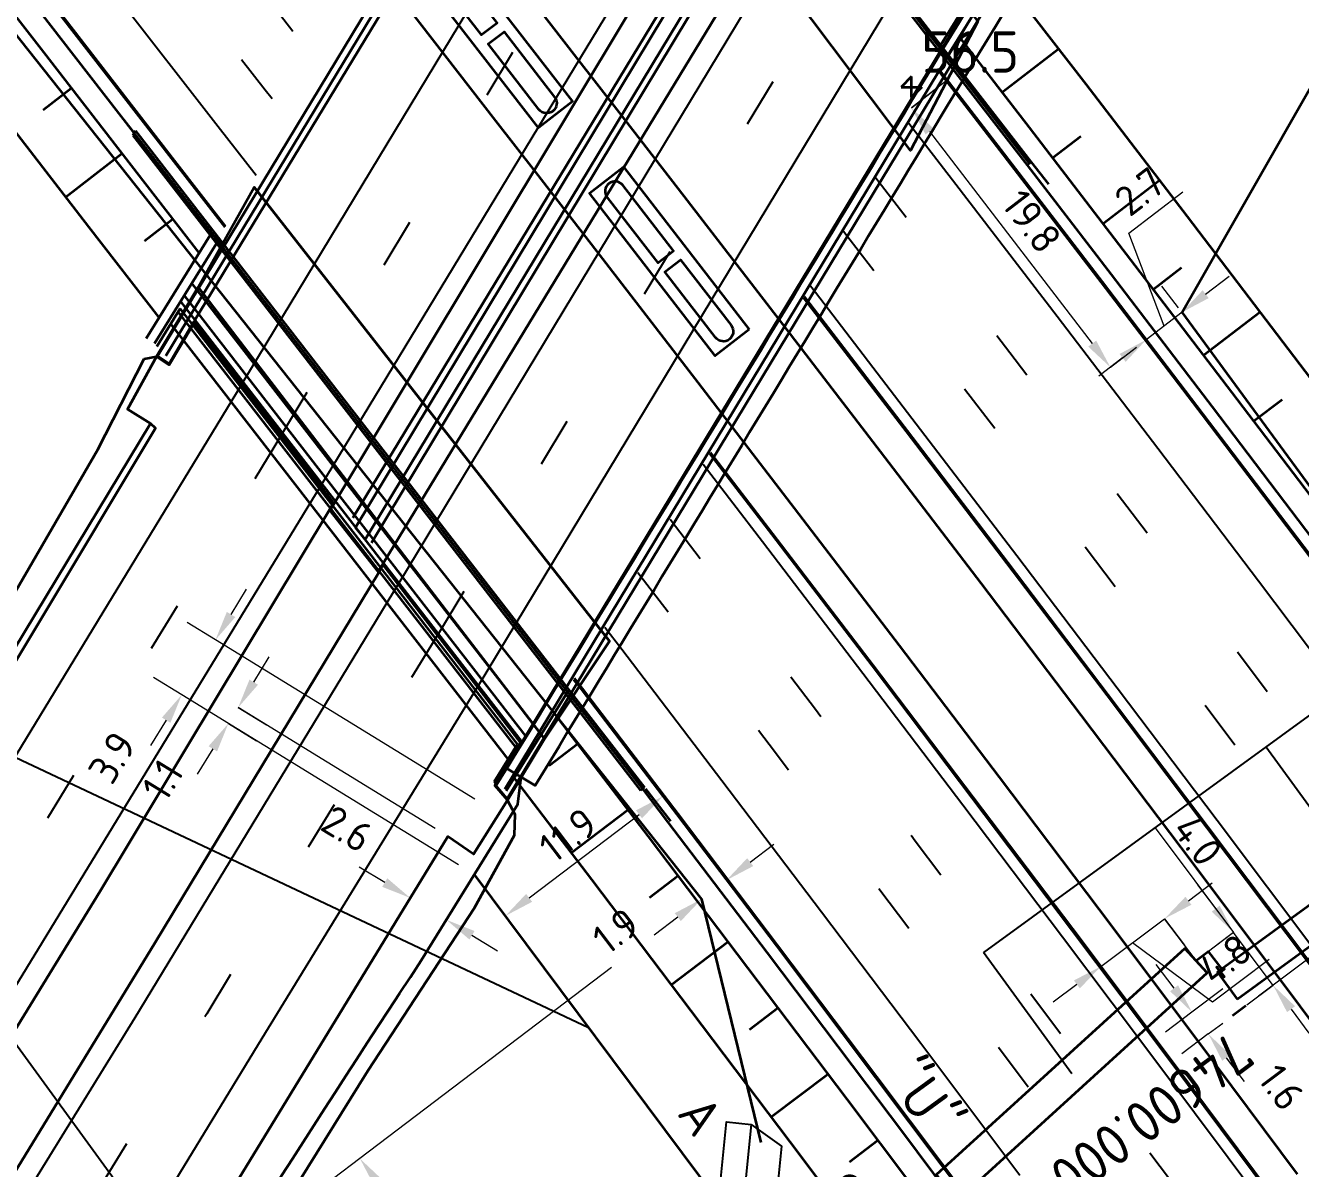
# Model space of a CAD drawing. Header units: metres. Extents: x 134219 to 139178, y 438661 to 444352.
# Drawn here: x 135409.4 to 135486.5, y 443058.5 to 443127.5 of the extents above; entities that cross this region are included whole.
import ezdxf
from ezdxf.enums import TextEntityAlignment as Align

# ---------------------------------------------------------------- set-up
doc = ezdxf.new("R2010")
doc.units = ezdxf.units.M
doc.linetypes.add('13strp', pattern=[4, 1, -3])
doc.linetypes.add('39strp', pattern=[12, 3, -9])
doc.layers.get('DEFPOINTS').update_dxf_attribs({"color": 193})
for name, color, linetype, lineweight in [('N-WE-KL-DATA-T18', 1, 'Continuous', 18), ('N-WE-KL-DATA-T25', 7, 'Continuous', 25), ('N-WE-KL-DATA_GLASVEZEL_HULPSTUK-S', 90, 'Continuous', 25), ('N-WE-KL-ET-T18', 1, 'Continuous', 18), ('N-WE-KL-ET-T25', 7, 'Continuous', 25), ('N-WE-KL-ET_LS_OV_KABEL-G', 10, 'KL-LS-OV-N', 35), ('N-WE-KL-ET_LS_OV_KABEL-M', 7, 'Continuous', 18), ('N-WE-KL-ET_LS_OV_KAST-G', 10, 'Continuous', 35), ('N-WE-KL-ET_MANTELBUIS-G', 10, 'Continuous', 35), ('Utd-geleiderail-nw', 8, 'glm a2ee v014$0$f2m40080', 35), ('Utd-ondergr-bs', 8, 'Continuous', 35), ('Utd-ondergr-nw', 8, '13strp', 35), ('X-XX-AL-AANPIJLING-S', 7, 'Continuous', 25)]:
    doc.layers.add(name, color=color, linetype=linetype, lineweight=lineweight)
for name, color, linetype in [('N-WE-KL-MONITORING-T25', 2, 'Continuous'), ('Utd-weg-bs', 8, 'Continuous'), ('Utd-weg-nw', 8, 'Continuous')]:
    doc.layers.add(name, color=color, linetype=linetype)
doc.styles.add('alm a2ee v011$0$rtw_iso', font='NLCS-ISO.ttf')
doc.styles.add('dtm a2ee v011$0$rtw_iso', font='NLCS-ISO.ttf')
doc.styles.add('ISO25', font='NLCS-ISO.ttf')
doc.styles.add('NLCS-ISO', font='NLCS-ISO.ttf')
doc.styles.add('NLCS_18', font='NLCS-ISO.ttf', dxfattribs={"height": 1.8})
doc.linetypes.add('glm a2ee v014$0$f2m40080', pattern='A,2,-1,[160,RTW.shx,S=0.5,R=0,X=0,Y=0],-1', length=4)
doc.linetypes.add('KL-LS-OV-N', pattern='A,4,-1,[103,NLCS.SHX,S=0.75,R=0,X=0,Y=0],-1,4,-1.5,["0V",Standard,S=1,R=0,X=0,Y=-0.5],-3', length=14.5)
doc.dimstyles.new('NLCS_t18_pijl_Dimension_l3_h1', dxfattribs={"dimtxt": 1.8, "dimasz": 1.8, "dimexe": 2, "dimexo": 2, "dimgap": 0.7, "dimtad": 1, "dimdec": 1, "dimzin": 0, "dimdsep": 46, "dimtxsty": 'NLCS_18', "dimcen": 2.5, "dimdle": 2, "dimclrd": 256, "dimclre": 256, "dimclrt": 256, "dimadec": 1, "dimazin": 0, "dimtfac": 1, "dimtdec": 1, "dimtofl": 0, "dimtmove": 1, "dimatfit": 0, "dimfxl": 0, "dimtolj": 1, "dimtzin": 0, "dimlwd": 18, "dimlwe": 18, "dimarcsym": 0})

# ---------------------------------------------------------------- blocks, each defined once
blk = doc.blocks.new('SKL-ET_OV_KAST_VOEDINGSPUNT-SO')
at = {"layer": 'N-WE-KL-ET-T18', "linetype": 'ByBlock', "style": 'NLCS-ISO', "flags": 1}
for tag, p in [('OMSCHRIJVING_LEGENDA', (0, -8.431)), ('LOCATIE', (0, -12.215)), ('BPS-CODERING', (0, -16)), ('VOEDINGSPUNT', (0, -19.784)), ('GROEPSNUMMER', (0, -23.569)), ('POSITIE_X', (0, -27.353)), ('POSITIE_Y', (0, -31.138)), ('OVERIGE_OPMERKING(EN)_1', (0, -34.922)), ('OVERIGE_OPMERKING(EN)_2', (0, -38.707))]:
    blk.add_attdef(tag, p, '', height=1.8, dxfattribs=at)
at = {"layer": 'N-WE-KL-ET-T25', "linetype": 'ByBlock', "style": 'NLCS-ISO'}
for tag, p in [('KASTNAAM', (0, 5.269)), ('SOORT_KAST', (0, 0))]:
    blk.add_attdef(tag, text='', height=2.5, dxfattribs=at).set_placement(p, align=Align.MIDDLE_CENTER)
blk = doc.blocks.new('SKL-DATA_GLASVEZEL_KABELPUT_RECHTHOEKIG')
at = {"color": 0, "linetype": 'ByBlock'}
for points in [[(-3.75, -0.866), (-2.625, 1.083), (2.625, 1.083), (1.5, -0.866)], [(2.625, 1.083), (2.625, -0.417), (1.5, -2.366)], [(-3.75, -0.866), (1.5, -0.866), (1.5, -2.366), (-3.75, -2.366), (-3.75, -0.866)]]:
    blk.add_lwpolyline(points, dxfattribs=at)
at = {"layer": 'N-WE-KL-DATA-T18', "linetype": 'ByBlock', "style": 'NLCS-ISO', "flags": 1}
for tag, p in [('OMSCHRIJVING_LEGENDA', (-0.562, -8.322)), ('LOCATIE', (-0.562, -12.107)), ('TYPE_HANDHOLE', (-0.562, -15.891)), ('TYPE_GCO', (-0.562, -19.676)), ('BPS-CODERING', (-0.562, -23.46)), ('POSITIE_X', (-0.562, -27.245)), ('POSITIE_Y', (-0.562, -31.029)), ('OVERIGE_OPMERKING(EN)_1', (-0.562, -34.814)), ('OVERIGE_OPMERKING(EN)_2', (-0.562, -38.598))]:
    blk.add_attdef(tag, p, '', height=1.8, dxfattribs=at)
at = {"layer": 'N-WE-KL-DATA-T25', "linetype": 'ByBlock', "style": 'NLCS-ISO'}
blk.add_attdef('TYPE_SYMBOOL', text='', height=2.5, dxfattribs=at).set_placement((15.349, -0.13), align=Align.MIDDLE_CENTER)
blk = doc.blocks.new('*D553')
at = {"layer": 'DEFPOINTS', "color": 0, "transparency": 16777216}
for p in [(135429.645, 443059.123), (135429.645, 443059.123), (135441.521, 443043.489)]:
    blk.add_point(p, dxfattribs=at)
at = {"layer": 'N-WE-KL-ET_LS_OV_KABEL-M', "lineweight": 18, "transparency": 16777216}
for p, q in [((135429.645, 443059.123), (135428.053, 443057.914)), ((135441.521, 443043.489), (135439.928, 443042.279))]:
    blk.add_line(p, q, dxfattribs=at)
at = {"layer": 'N-WE-KL-ET_LS_OV_KABEL-M', "linetype": 'Continuous', "lineweight": 18, "transparency": 16777216}
blk.add_line((135440.432, 443044.922), (135430.734, 443057.69), dxfattribs=at)
at = {"layer": 'N-WE-KL-ET_LS_OV_KABEL-M', "transparency": 16777216}
for points in [[(135430.973, 443057.871), (135430.495, 443057.508), (135429.645, 443059.123)], [(135440.671, 443045.103), (135440.193, 443044.741), (135441.521, 443043.489)]]:
    blk.add_solid(points, dxfattribs=at)
at = {"layer": 'N-WE-KL-ET_LS_OV_KABEL-M', "transparency": 16777216, "insert": (135436.857, 443052.274), "char_height": 1.8, "attachment_point": 5, "rotation": 307.21974, "style": 'NLCS_18'}
blk.add_mtext('\\A1;19.6', dxfattribs=at)
blk = doc.blocks.new('*D554')
at = {"layer": 'DEFPOINTS', "color": 0, "transparency": 16777216}
for p in [(135451.783, 443075.938), (135451.783, 443075.938), (135450.277, 443074.795)]:
    blk.add_point(p, dxfattribs=at)
at = {"layer": 'N-WE-KL-ET_LS_OV_KABEL-M', "linetype": 'Continuous', "lineweight": 18, "transparency": 16777216}
for p, q in [((135453.216, 443077.027), (135454.649, 443078.116)), ((135448.844, 443073.706), (135447.41, 443072.618))]:
    blk.add_line(p, q, dxfattribs=at)
at = {"layer": 'N-WE-KL-ET_LS_OV_KABEL-M', "lineweight": 18, "transparency": 16777216}
for p, q in [((135451.783, 443075.938), (135450.573, 443077.531)), ((135450.277, 443074.795), (135449.068, 443076.388))]:
    blk.add_line(p, q, dxfattribs=at)
at = {"layer": 'N-WE-KL-ET_LS_OV_KABEL-M', "transparency": 16777216}
for points in [[(135453.034, 443077.266), (135453.397, 443076.788), (135451.783, 443075.938)], [(135448.662, 443073.945), (135449.025, 443073.467), (135450.277, 443074.795)]]:
    blk.add_solid(points, dxfattribs=at)
at = {"layer": 'N-WE-KL-ET_LS_OV_KABEL-M', "transparency": 16777216, "insert": (135445.098, 443072.871), "char_height": 1.8, "attachment_point": 5, "rotation": 37.21974, "style": 'NLCS_18'}
blk.add_mtext('\\A1;1.9', dxfattribs=at)
blk = doc.blocks.new('*D564')
at = {"layer": 'DEFPOINTS', "color": 0, "transparency": 16777216}
for p in [(135479.897, 443067.969), (135479.897, 443067.969), (135480.884, 443066.652)]:
    blk.add_point(p, dxfattribs=at)
at = {"layer": 'N-WE-KL-ET_LS_OV_KABEL-M', "linetype": 'Continuous', "lineweight": 18, "transparency": 16777216}
for p, q in [((135478.818, 443069.409), (135477.738, 443070.85)), ((135481.963, 443065.211), (135483.043, 443063.771))]:
    blk.add_line(p, q, dxfattribs=at)
at = {"layer": 'N-WE-KL-ET_LS_OV_KABEL-M', "lineweight": 18, "transparency": 16777216}
for p, q in [((135479.897, 443067.969), (135478.296, 443066.769)), ((135480.884, 443066.652), (135479.283, 443065.452))]:
    blk.add_line(p, q, dxfattribs=at)
at = {"layer": 'N-WE-KL-ET_LS_OV_KABEL-M', "transparency": 16777216}
for points in [[(135479.058, 443069.589), (135478.577, 443069.229), (135479.897, 443067.969)], [(135482.203, 443065.391), (135481.723, 443065.031), (135480.884, 443066.652)]]:
    blk.add_solid(points, dxfattribs=at)
at = {"layer": 'N-WE-KL-ET_LS_OV_KABEL-M', "transparency": 16777216, "insert": (135485.297, 443063.43), "char_height": 1.8, "attachment_point": 5, "rotation": 306.84812, "style": 'NLCS_18'}
blk.add_mtext('\\A1;1.6', dxfattribs=at)
blk = doc.blocks.new('*D565')
at = {"layer": 'DEFPOINTS', "color": 0, "transparency": 16777216}
for p in [(135482.41, 443072.778), (135482.41, 443072.778), (135484.801, 443069.587)]:
    blk.add_point(p, dxfattribs=at)
at = {"layer": 'N-WE-KL-ET_LS_OV_KABEL-M', "linetype": 'Continuous', "lineweight": 18, "transparency": 16777216}
for p, q in [((135477.677, 443079.093), (135482.41, 443072.778)), ((135481.33, 443074.218), (135480.251, 443075.659)), ((135484.801, 443069.587), (135482.41, 443072.778)), ((135485.88, 443068.147), (135486.96, 443066.707))]:
    blk.add_line(p, q, dxfattribs=at)
at = {"layer": 'N-WE-KL-ET_LS_OV_KABEL-M', "lineweight": 18, "transparency": 16777216}
for p, q in [((135482.41, 443072.778), (135480.809, 443071.579)), ((135484.801, 443069.587), (135483.201, 443068.388))]:
    blk.add_line(p, q, dxfattribs=at)
at = {"layer": 'N-WE-KL-ET_LS_OV_KABEL-M', "transparency": 16777216}
for points in [[(135481.571, 443074.398), (135481.09, 443074.039), (135482.41, 443072.778)], [(135486.121, 443068.327), (135485.64, 443067.967), (135484.801, 443069.587)]]:
    blk.add_solid(points, dxfattribs=at)
at = {"layer": 'N-WE-KL-ET_LS_OV_KABEL-M', "transparency": 16777216, "insert": (135480.241, 443078.34), "char_height": 1.8, "attachment_point": 5, "rotation": 306.84812, "style": 'NLCS_18'}
blk.add_mtext('\\A1;4.0', dxfattribs=at)
blk = doc.blocks.new('*D566')
at = {"layer": 'DEFPOINTS', "color": 0, "transparency": 16777216}
for p in [(135478.242, 443073.611), (135478.242, 443073.611), (135474.388, 443070.723)]:
    blk.add_point(p, dxfattribs=at)
at = {"layer": 'N-WE-KL-ET_LS_OV_KABEL-M', "linetype": 'Continuous', "lineweight": 18, "transparency": 16777216}
for p, q in [((135479.683, 443074.691), (135481.123, 443075.77)), ((135474.388, 443070.723), (135478.242, 443073.611)), ((135476.315, 443072.167), (135481.144, 443068.6)), ((135481.144, 443068.6), (135484.569, 443071.167)), ((135472.948, 443069.644), (135471.507, 443068.564))]:
    blk.add_line(p, q, dxfattribs=at)
at = {"layer": 'N-WE-KL-ET_LS_OV_KABEL-M', "lineweight": 18, "transparency": 16777216}
for p, q in [((135478.242, 443073.611), (135479.442, 443072.011)), ((135474.388, 443070.723), (135475.588, 443069.123))]:
    blk.add_line(p, q, dxfattribs=at)
at = {"layer": 'N-WE-KL-ET_LS_OV_KABEL-M', "transparency": 16777216}
for points in [[(135479.503, 443074.931), (135479.862, 443074.451), (135478.242, 443073.611)], [(135472.768, 443069.884), (135473.128, 443069.404), (135474.388, 443070.723)]]:
    blk.add_solid(points, dxfattribs=at)
at = {"layer": 'N-WE-KL-ET_LS_OV_KABEL-M', "transparency": 16777216, "insert": (135481.897, 443071.164), "char_height": 1.8, "attachment_point": 5, "rotation": 36.84812, "style": 'NLCS_18'}
blk.add_mtext('\\A1;4.8', dxfattribs=at)
blk = doc.blocks.new('*D407')
at = {"layer": 'DEFPOINTS', "color": 0, "transparency": 16777216}
for p in [(135462.948, 443122.579), (135474.969, 443106.909), (135474.969, 443106.909)]:
    blk.add_point(p, dxfattribs=at)
at = {"layer": 'N-WE-KL-ET_LS_OV_KABEL-M', "lineweight": 18, "transparency": 16777216}
for p, q in [((135462.948, 443122.579), (135464.535, 443123.797)), ((135474.969, 443106.909), (135476.556, 443108.126))]:
    blk.add_line(p, q, dxfattribs=at)
at = {"layer": 'N-WE-KL-ET_LS_OV_KABEL-M', "linetype": 'Continuous', "lineweight": 18, "transparency": 16777216}
blk.add_line((135464.044, 443121.151), (135473.873, 443108.337), dxfattribs=at)
at = {"layer": 'N-WE-KL-ET_LS_OV_KABEL-M', "transparency": 16777216}
for points in [[(135464.282, 443121.334), (135463.805, 443120.969), (135462.948, 443122.579)], [(135474.111, 443108.52), (135473.635, 443108.154), (135474.969, 443106.909)]]:
    blk.add_solid(points, dxfattribs=at)
at = {"layer": 'N-WE-KL-ET_LS_OV_KABEL-M', "transparency": 16777216, "insert": (135470.228, 443115.718), "char_height": 1.8, "attachment_point": 5, "rotation": 307.49219, "style": 'NLCS_18'}
blk.add_mtext('\\A1;19.8', dxfattribs=at)
blk = doc.blocks.new('*D408')
at = {"layer": 'DEFPOINTS', "color": 0, "transparency": 16777216}
for p in [(135479.295, 443110.228, 1.374), (135477.136, 443108.571, 1.374), (135477.136, 443108.571)]:
    blk.add_point(p, dxfattribs=at)
at = {"layer": 'N-WE-KL-ET_LS_OV_KABEL-M', "linetype": 'Continuous', "lineweight": 18, "transparency": 16777216}
for p, q in [((135476.085, 443115.012), (135479.338, 443117.507)), ((135478.216, 443109.399), (135476.085, 443115.012)), ((135480.723, 443111.323), (135482.152, 443112.419)), ((135479.295, 443110.228), (135477.136, 443108.571)), ((135475.708, 443107.476), (135474.28, 443106.38))]:
    blk.add_line(p, q, dxfattribs=at)
at = {"layer": 'N-WE-KL-ET_LS_OV_KABEL-M', "lineweight": 18, "transparency": 16777216}
for p, q in [((135479.081, 443110.506), (135478.078, 443111.814)), ((135476.922, 443108.85), (135475.919, 443110.158))]:
    blk.add_line(p, q, dxfattribs=at)
at = {"layer": 'N-WE-KL-ET_LS_OV_KABEL-M', "transparency": 16777216}
for points in [[(135480.541, 443111.561), (135480.906, 443111.085), (135479.295, 443110.228)], [(135475.525, 443107.714), (135475.89, 443107.238), (135477.136, 443108.571)]]:
    blk.add_solid(points, dxfattribs=at)
at = {"layer": 'N-WE-KL-ET_LS_OV_KABEL-M', "transparency": 16777216, "insert": (135476.737, 443117.529), "char_height": 1.8, "attachment_point": 5, "rotation": 37.49219, "style": 'NLCS_18'}
blk.add_mtext('\\A1;2.7', dxfattribs=at)
blk = doc.blocks.new('dtm a2ee v011$0$hecto-flat-107')
at = {"layer": 'Utd-ondergr-bs'}
for p, q in [((0, 0.625), (-0.625, 0)), ((-0.625, 0), (0.625, 0)), ((0, -0.625), (0, 0.625)), ((0.625, 0), (0, -0.625))]:
    blk.add_line(p, q, dxfattribs=at)
blk = doc.blocks.new('*D599')
at = {"layer": 'DEFPOINTS', "color": 0, "transparency": 16777216}
for p in [(135432.686, 443074.862), (135432.686, 443074.862), (135434.872, 443073.54)]:
    blk.add_point(p, dxfattribs=at)
at = {"layer": 'N-WE-KL-ET_LS_OV_KABEL-M', "linetype": 'Continuous', "lineweight": 18, "transparency": 16777216}
for p, q in [((135431.145, 443075.793), (135429.605, 443076.724)), ((135436.412, 443072.609), (135437.953, 443071.678))]:
    blk.add_line(p, q, dxfattribs=at)
at = {"layer": 'N-WE-KL-ET_LS_OV_KABEL-M', "lineweight": 18, "transparency": 16777216}
for p, q in [((135432.686, 443074.862), (135433.72, 443076.573)), ((135434.872, 443073.54), (135435.906, 443075.252))]:
    blk.add_line(p, q, dxfattribs=at)
at = {"layer": 'N-WE-KL-ET_LS_OV_KABEL-M', "transparency": 16777216}
for points in [[(135431.3, 443076.05), (135430.99, 443075.536), (135432.686, 443074.862)], [(135436.567, 443072.866), (135436.257, 443072.352), (135434.872, 443073.54)]]:
    blk.add_solid(points, dxfattribs=at)
at = {"layer": 'N-WE-KL-ET_LS_OV_KABEL-M', "transparency": 16777216, "insert": (135428.868, 443079.039), "char_height": 1.8, "attachment_point": 5, "rotation": 328.84611, "style": 'NLCS_18'}
blk.add_mtext('\\A1;2.6', dxfattribs=at)
blk = doc.blocks.new('*D605')
at = {"layer": 'DEFPOINTS', "color": 0, "transparency": 16777216}
for p in [(135447.935, 443081), (135447.935, 443081), (135438.43, 443073.78)]:
    blk.add_point(p, dxfattribs=at)
at = {"layer": 'N-WE-KL-ET_LS_OV_KABEL-M', "lineweight": 18, "transparency": 16777216}
for p, q in [((135447.935, 443081), (135446.725, 443082.593)), ((135438.43, 443073.78), (135437.22, 443075.373))]:
    blk.add_line(p, q, dxfattribs=at)
at = {"layer": 'N-WE-KL-ET_LS_OV_KABEL-M', "linetype": 'Continuous', "lineweight": 18, "transparency": 16777216}
blk.add_line((135439.863, 443074.869), (135446.502, 443079.911), dxfattribs=at)
at = {"layer": 'N-WE-KL-ET_LS_OV_KABEL-M', "transparency": 16777216}
for points in [[(135446.32, 443080.15), (135446.683, 443079.673), (135447.935, 443081)], [(135439.681, 443075.108), (135440.044, 443074.63), (135438.43, 443073.78)]]:
    blk.add_solid(points, dxfattribs=at)
at = {"layer": 'N-WE-KL-ET_LS_OV_KABEL-M', "transparency": 16777216, "insert": (135442.215, 443078.664), "char_height": 1.8, "attachment_point": 5, "rotation": 37.21974, "style": 'NLCS_18'}
blk.add_mtext('\\A1;11.9', dxfattribs=at)
blk = doc.blocks.new('*D606')
at = {"layer": 'DEFPOINTS', "color": 0, "transparency": 16777216}
for p in [(135422.288, 443086.358), (135422.288, 443086.358), (135421.701, 443085.403)]:
    blk.add_point(p, dxfattribs=at)
at = {"layer": 'N-WE-KL-ET_LS_OV_KABEL-M', "linetype": 'Continuous', "lineweight": 18, "transparency": 16777216}
for p, q in [((135423.23, 443087.892), (135424.171, 443089.426)), ((135420.759, 443083.869), (135419.818, 443082.335))]:
    blk.add_line(p, q, dxfattribs=at)
at = {"layer": 'N-WE-KL-ET_LS_OV_KABEL-M', "lineweight": 18, "transparency": 16777216}
for p, q in [((135422.288, 443086.358), (135423.992, 443085.312)), ((135421.701, 443085.403), (135423.406, 443084.356))]:
    blk.add_line(p, q, dxfattribs=at)
at = {"layer": 'N-WE-KL-ET_LS_OV_KABEL-M', "transparency": 16777216}
for points in [[(135422.974, 443088.049), (135423.485, 443087.736), (135422.288, 443086.358)], [(135420.504, 443084.026), (135421.015, 443083.712), (135421.701, 443085.403)]]:
    blk.add_solid(points, dxfattribs=at)
at = {"layer": 'N-WE-KL-ET_LS_OV_KABEL-M', "transparency": 16777216, "insert": (135417.722, 443081.979), "char_height": 1.8, "attachment_point": 5, "rotation": 58.45309, "style": 'NLCS_18'}
blk.add_mtext('\\A1;1.1', dxfattribs=at)
blk = doc.blocks.new('*D607')
at = {"layer": 'DEFPOINTS', "color": 0, "transparency": 16777216}
for p in [(135420.919, 443090.446), (135420.919, 443090.446), (135418.884, 443087.132)]:
    blk.add_point(p, dxfattribs=at)
at = {"layer": 'N-WE-KL-ET_LS_OV_KABEL-M', "linetype": 'Continuous', "lineweight": 18, "transparency": 16777216}
for p, q in [((135421.861, 443091.98), (135422.802, 443093.514)), ((135417.943, 443085.598), (135417.001, 443084.064))]:
    blk.add_line(p, q, dxfattribs=at)
at = {"layer": 'N-WE-KL-ET_LS_OV_KABEL-M', "lineweight": 18, "transparency": 16777216}
for p, q in [((135420.919, 443090.446), (135419.214, 443091.492)), ((135418.884, 443087.132), (135417.18, 443088.178))]:
    blk.add_line(p, q, dxfattribs=at)
at = {"layer": 'N-WE-KL-ET_LS_OV_KABEL-M', "transparency": 16777216}
for points in [[(135421.605, 443092.137), (135422.116, 443091.823), (135420.919, 443090.446)], [(135417.687, 443085.755), (135418.198, 443085.441), (135418.884, 443087.132)]]:
    blk.add_solid(points, dxfattribs=at)
at = {"layer": 'N-WE-KL-ET_LS_OV_KABEL-M', "transparency": 16777216, "insert": (135414.683, 443083.346), "char_height": 1.8, "attachment_point": 5, "rotation": 58.45309, "style": 'NLCS_18'}
blk.add_mtext('\\A1;3.9', dxfattribs=at)

msp = doc.modelspace()

# ---------------------------------------------------------------- linework, layer by layer
at = {"layer": 'N-WE-KL-ET_LS_OV_KABEL-G', "flags": 128}
for points, elevation in [([(135246.936, 443335.63), (135257.739, 443320.802), (135260.071, 443317.87), (135271.192, 443303.932), (135288.327, 443281.056), (135303.201, 443262.446), (135318.287, 443243.235), (135331.507, 443224.802), (135392.989, 443147), (135450.277, 443074.795), (135453.863, 443060.099)], 1.881), ([(135498.811, 443081.781), (135498.825, 443081.778), (135499.676, 443082.47), (135479.295, 443110.228), (135491.354, 443131.372), (135500.523, 443144.885), (135509.375, 443161.728), (135512.756, 443170.434), (135512.446, 443170.053)], 1.374), ([(135480.141, 443071.078), (135480.877, 443071.629), (135481.708, 443070.57)], 1.955)]:
    msp.add_lwpolyline(points, dxfattribs=dict(at, elevation=elevation))
msp.add_lwpolyline([(135411.312, 443037.282), (135413.116, 443038.87, -0.012535), (135433.352, 443071.079), (135439.183, 443080.524), (135439.374, 443082.166)], format="xyb", dxfattribs=at)
msp.add_lwpolyline([(135451.209, 443056.675), (135436.562, 443076.279)], dxfattribs=at)
at = {"layer": 'N-WE-KL-ET_LS_OV_KABEL-M'}
for points in [[(135465.113, 443124.24), (135462.948, 443122.579)], [(135436.578, 443080.832), (135420.919, 443090.446)], [(135435.605, 443076.867), (135418.884, 443087.132)], [(135434.194, 443079.049), (135422.288, 443086.358)], [(135505.362, 443084.996), (135483.917, 443068.925)], [(135480.141, 443071.078), (135478.242, 443073.611)], [(135444.848, 443070.671), (135429.645, 443059.123)], [(135481.762, 443069.366), (135479.897, 443067.969)], [(135480.884, 443066.652), (135481.761, 443067.309)]]:
    msp.add_lwpolyline(points, dxfattribs=at)
at = {"layer": 'N-WE-KL-ET_LS_OV_KABEL-M', "elevation": 1.056}
msp.add_lwpolyline([(135482.41, 443072.778), (135481.413, 443072.031)], dxfattribs=at)
at = {"layer": 'N-WE-KL-ET_MANTELBUIS-G', "flags": 128}
msp.add_lwpolyline([(135438.52, 443082.686, 0.000642), (135469.183, 443133.273), (135470.895, 443132.239, -0.000642), (135440.229, 443081.647), (135438.52, 443082.686)], format="xyb", dxfattribs=at)
for points in [[(135482.619, 443068.759), (135499.4, 443080.973), (135498.223, 443082.59), (135481.442, 443070.376)], [(135465.804, 443056.662), (135480.814, 443070.338), (135479.467, 443071.817), (135464.457, 443058.141)]]:
    msp.add_lwpolyline(points, close=True, dxfattribs=at)
at = {"layer": 'Utd-geleiderail-nw', "linetype": 'Continuous', "flags": 128}
for points in [[(135405.964, 443173.009), (135412.092, 443165.107), (135418.221, 443157.205), (135424.349, 443149.303), (135430.478, 443141.401), (135436.606, 443133.499), (135442.734, 443125.597), (135445.143, 443122.491), (135448.863, 443117.688), (135454.973, 443109.763), (135461.065, 443101.823), (135467.136, 443093.867), (135473.188, 443085.897), (135479.22, 443077.911), (135485.231, 443069.91), (135491.223, 443061.894), (135497.195, 443053.863)], [(135407.193, 443161.308), (135413.322, 443153.406), (135419.45, 443145.504), (135425.578, 443137.602), (135431.707, 443129.699), (135437.835, 443121.797), (135440.244, 443118.692), (135443.957, 443113.897), (135450.059, 443105.983), (135456.141, 443098.055), (135462.203, 443090.112), (135468.245, 443082.154), (135474.267, 443074.18), (135480.27, 443066.192), (135486.252, 443058.188)], [(135408.602, 443130.6), (135411.587, 443126.751), (135415.977, 443121.09), (135421.378, 443114.123)], [(135465.3, 443125.119), (135469.952, 443119.117), (135475.023, 443112.507), (135477.361, 443109.444), (135481.121, 443104.517), (135487.199, 443096.512), (135497.047, 443083.472), (135512.268, 443065.096), (135512.698, 443064.574)], [(135442.323, 443087.103), (135446.71, 443081.445), (135448.221, 443079.465), (135454.237, 443071.541), (135460.234, 443063.602), (135462.344, 443060.793), (135466.207, 443055.652), (135475.541, 443043.164), (135483.407, 443031.276), (135488.8, 443023.081)]]:
    msp.add_lwpolyline(points, dxfattribs=at)
at = {"layer": 'Utd-ondergr-bs', "flags": 128}
for points in [[(135469.335, 443131.795), (135438.544, 443080.85), (135437.846, 443081.655), (135439.41, 443084.252), (135431.038, 443095.064), (135430.77, 443094.604), (135427.871, 443098.313), (135428.066, 443098.637), (135419.602, 443109.641), (135418.113, 443107.118), (135417.418, 443107.576), (135448.349, 443158.709), (135449.04, 443158.22), (135447.378, 443155.422), (135455.658, 443144.616), (135455.936, 443145.085), (135458.996, 443141.078), (135458.74, 443140.636), (135467.098, 443129.962), (135468.526, 443132.381)], [(135419.63, 443109.687), (135447.347, 443155.381), (135452.564, 443148.572), (135455.635, 443144.564), (135428.097, 443098.679), (135424.905, 443102.828)], [(135446.048, 443155.002), (135466.965, 443127.778), (135462.895, 443120.003), (135441.517, 443148.401)], [(135457.555, 443142.183), (135429.967, 443096.5), (135429.374, 443097.224), (135456.899, 443142.897)], [(135431.07, 443095.104), (135458.71, 443140.594), (135462.006, 443136.384), (135467.073, 443129.913), (135439.44, 443084.294), (135434.389, 443090.818)], [(135440.793, 443084.475), (135419.884, 443111.749), (135423.256, 443117.791), (135444.717, 443090.36)], [(135417.35, 443107.561), (135419.884, 443111.749), (135440.793, 443084.475), (135438.551, 443080.765), (135437.785, 443081.65), (135439.35, 443084.249), (135434.33, 443090.731), (135431.044, 443094.975), (135430.776, 443094.515), (135427.811, 443098.309), (135428.005, 443098.634), (135424.854, 443102.731), (135419.607, 443109.552), (135418.129, 443107.047)]]:
    msp.add_lwpolyline(points, close=True, dxfattribs=at)
for points in [[(135417.92, 443107.604), (135448.436, 443157.993)], [(135419.63, 443109.687), (135447.347, 443155.381)], [(135466.965, 443127.778), (135462.895, 443120.003), (135441.517, 443148.401), (135446.048, 443155.002)], [(135428.097, 443098.679), (135455.635, 443144.564)], [(135429.21, 443097.822), (135456.677, 443143.134)], [(135430.348, 443096.317), (135457.708, 443141.716)], [(135431.07, 443095.104), (135458.71, 443140.594)], [(135438.396, 443081.438), (135468.841, 443131.785)], [(135439.44, 443084.294), (135467.073, 443129.913)], [(135419.884, 443111.749), (135423.256, 443117.791)], [(135444.717, 443090.36), (135423.256, 443117.791)], [(135438.551, 443080.765), (135440.793, 443084.475), (135419.884, 443111.749), (135417.35, 443107.561)], [(135428.097, 443098.679), (135424.905, 443102.828), (135419.63, 443109.687)], [(135438.551, 443080.765), (135437.785, 443081.65), (135439.35, 443084.249), (135434.33, 443090.731), (135431.044, 443094.975), (135430.776, 443094.515), (135427.811, 443098.309), (135428.005, 443098.634), (135424.854, 443102.731), (135419.607, 443109.552), (135418.129, 443107.047), (135417.35, 443107.561)], [(135417.35, 443107.561), (135415.604, 443104.373), (135416.994, 443103.522), (135403.037, 443080.44), (135390.056, 443059.545), (135388.917, 443060.273), (135386.124, 443055.498), (135386.659, 443055.079), (135374.25, 443035.149), (135373.606, 443035.544), (135370.813, 443031.069), (135371.96, 443030.237), (135361.405, 443013.313), (135361.841, 443013.014), (135345.825, 442987.227), (135327.242, 442958.052), (135308.915, 442929.11), (135290.169, 442900.002), (135266.752, 442863.982), (135249.165, 442837.168), (135233.689, 442813.5), (135217.655, 442789.282)], [(135385.233, 443055.859), (135387.084, 443059.115), (135395.429, 443071.988), (135405.903, 443088.342), (135413.808, 443101.934), (135416.61, 443107.408), (135417.35, 443107.561)], [(135390.056, 443059.545), (135390.503, 443059.22), (135403.105, 443079.605), (135417.296, 443103.234), (135416.994, 443103.522)], [(135427.811, 443098.309), (135413.95, 443075.271), (135396.722, 443047.186), (135384.375, 443027.429), (135377.538, 443015.993), (135366.417, 442998.025), (135353.583, 442977.734), (135341.214, 442958.264), (135329.011, 442939.137), (135317.178, 442920.625), (135302.946, 442898.58), (135287.29, 442874.205), (135274.988, 442855.496), (135259.144, 442831.186), (135245.532, 442810.761), (135227.742, 442783.486), (135212.013, 442760.198), (135196.974, 442737.769), (135179.54, 442712.007)], [(135439.44, 443084.294), (135434.389, 443090.818), (135431.07, 443095.104)], [(135430.776, 443094.515), (135417.274, 443072.18), (135405.842, 443053.498), (135400.264, 443044.578), (135387.868, 443024.765), (135374.777, 443003.437), (135359.845, 442979.518), (135343.641, 442954.001), (135329.753, 442931.996), (135315.106, 442909.364), (135301.894, 442888.998), (135286.256, 442864.593), (135269.668, 442839.379), (135253.957, 442815.42), (135239.687, 442793.897), (135225.087, 442772.014), (135212.333, 442752.942), (135199.122, 442733.218), (135187.587, 442716.293)], [(135440.793, 443084.475), (135444.717, 443090.36)], [(135438.551, 443080.765), (135436.496, 443077.503), (135434.958, 443078.58), (135412.826, 443042.369), (135414.136, 443041.308), (135410.866, 443036.236), (135409.857, 443037.041), (135397.534, 443017.312), (135398.648, 443016.42), (135396.944, 443013.966), (135395.946, 443014.777), (135386.161, 442999.058), (135385.724, 442999.29), (135376.173, 442983.52), (135364.304, 442964.564), (135354.196, 442948.492), (135343.887, 442932.463), (135332.883, 442915.287)], [(135411.481, 443035.603), (135412.3, 443036.484), (135414.338, 443039.571), (135420.777, 443049.407), (135430.114, 443064.42), (135436.564, 443074.262), (135438.986, 443078.654), (135439.017, 443079.911), (135438.551, 443080.765)]]:
    msp.add_lwpolyline(points, dxfattribs=at)
at = {"layer": 'Utd-ondergr-nw', "linetype": 'Continuous'}
for p, q in [((135439.426, 443158.986), (135470.189, 443119.301)), ((135439.189, 443158.802), (135469.952, 443119.117)), ((135439.308, 443158.894), (135470.071, 443119.209)), ((135464.63, 443126.227), (135468.457, 443132.415)), ((135465.172, 443125.773), (135469.052, 443132.047)), ((135415.374, 443121.868), (135416.012, 443121.045)), ((135416.096, 443121.182), (135415.928, 443120.909)), ((135415.928, 443120.909), (135446.591, 443081.353)), ((135415.977, 443121.09), (135446.71, 443081.445)), ((135416.096, 443121.182), (135446.828, 443081.536)), ((135470.189, 443119.301), (135469.952, 443119.117)), ((135470.189, 443119.301), (135471.222, 443117.969)), ((135420.59, 443114.895), (135416.729, 443108.652)), ((135420.982, 443114.389), (135417.24, 443108.337)), ((135418.78, 443110.448), (135417.371, 443108.169)), ((135439.168, 443084.146), (135418.78, 443110.448)), ((135439.468, 443084.25), (135418.818, 443110.889)), ((135439.056, 443083.965), (135418.668, 443110.266)), ((135440.142, 443085.339), (135430.007, 443098.413)), ((135439.694, 443084.612), (135429.375, 443097.923)), ((135438.607, 443083.238), (135428.031, 443096.881)), ((135442.174, 443087.295), (135438.485, 443081.33)), ((135440.142, 443085.339), (135437.89, 443081.699)), ((135439.168, 443084.146), (135437.759, 443081.867)), ((135437.759, 443081.867), (135437.89, 443081.699)), ((135446.828, 443081.536), (135446.591, 443081.353)), ((135446.893, 443081.453), (135448.406, 443079.501))]:
    msp.add_line(p, q, dxfattribs=at)
at = {"layer": 'Utd-ondergr-nw', "color": 7, "linetype": 'Continuous'}
msp.add_line((135483.151, 443068.351), (135482.351, 443067.751), dxfattribs=at)
at = {"layer": 'Utd-ondergr-nw', "linetype": 'Continuous', "flags": 128}
for points in [[(135302.944, 443257.627), (135309.073, 443249.725), (135315.201, 443241.823), (135321.329, 443233.921), (135327.458, 443226.019), (135333.586, 443218.117), (135339.715, 443210.215), (135345.843, 443202.312), (135351.971, 443194.41), (135358.1, 443186.508), (135364.228, 443178.606), (135370.357, 443170.704), (135376.485, 443162.802), (135382.613, 443154.9), (135388.742, 443146.998), (135394.87, 443139.096), (135400.999, 443131.194), (135407.127, 443123.292), (135413.255, 443115.39), (135417.506, 443109.909)], [(135314.193, 443253.696), (135320.322, 443245.794), (135326.45, 443237.892), (135332.578, 443229.99), (135338.707, 443222.088), (135344.835, 443214.186), (135350.964, 443206.284), (135357.092, 443198.382), (135363.22, 443190.48), (135369.349, 443182.577), (135375.477, 443174.675), (135381.606, 443166.773), (135387.734, 443158.871), (135393.862, 443150.969), (135399.991, 443143.067), (135406.119, 443135.165), (135412.248, 443127.263), (135418.376, 443119.361), (135421.475, 443115.365)], [(135314.249, 443253.739), (135320.377, 443245.837), (135326.505, 443237.935), (135332.634, 443230.033), (135338.762, 443222.131), (135344.891, 443214.229), (135351.019, 443206.327), (135357.147, 443198.424), (135363.276, 443190.522), (135369.404, 443182.62), (135375.532, 443174.718), (135381.661, 443166.816), (135387.789, 443158.914), (135393.918, 443151.012), (135400.046, 443143.11), (135406.174, 443135.208), (135412.303, 443127.306), (135418.431, 443119.404), (135421.514, 443115.429)], [(135312.471, 443252.36), (135318.599, 443244.458), (135324.727, 443236.556), (135330.856, 443228.654), (135336.984, 443220.752), (135343.113, 443212.85), (135349.241, 443204.948), (135355.369, 443197.046), (135361.498, 443189.144), (135367.626, 443181.241), (135373.755, 443173.339), (135379.883, 443165.437), (135386.011, 443157.535), (135392.14, 443149.633), (135398.268, 443141.731), (135404.397, 443133.829), (135410.525, 443125.927), (135416.653, 443118.025), (135419.92, 443113.812)], [(135468.262, 443130.768), (135473.482, 443123.999), (135479.609, 443116.012), (135485.716, 443108.01), (135491.803, 443099.993), (135497.87, 443091.96), (135503.916, 443083.913), (135509.943, 443075.85), (135515.949, 443067.772), (135521.936, 443059.68), (135527.902, 443051.572)], [(135465.845, 443126.861), (135470.074, 443121.377), (135476.194, 443113.399), (135482.294, 443105.406), (135488.375, 443097.397), (135494.435, 443089.373), (135500.475, 443081.334), (135506.496, 443073.28), (135512.496, 443065.211), (135518.476, 443057.127)], [(135471.841, 443126.127), (135468.434, 443123.503)], [(135464.644, 443124.733), (135468.29, 443120.006), (135474.407, 443112.032), (135480.504, 443104.043), (135486.581, 443096.039), (135492.638, 443088.019), (135498.675, 443079.985), (135504.692, 443071.935), (135510.688, 443063.871), (135516.665, 443055.791)], [(135464.683, 443124.798), (135468.346, 443120.048), (135474.463, 443112.074), (135480.56, 443104.085), (135486.637, 443096.081), (135492.694, 443088.061), (135498.731, 443080.027), (135504.748, 443071.977), (135510.745, 443063.912), (135516.721, 443055.833)], [(135410.504, 443122.446), (135412.203, 443123.764)], [(135473.188, 443120.85), (135471.483, 443119.54)], [(135411.869, 443117.177), (135415.267, 443119.812)], [(135477.94, 443118.188), (135474.526, 443115.573)], [(135416.632, 443114.544), (135418.331, 443115.861)], [(135479.274, 443112.908), (135477.565, 443111.602)], [(135456.434, 443111.111), (135456.543, 443110.97), (135462.637, 443103.026), (135468.712, 443095.067), (135474.766, 443087.092), (135480.801, 443079.102), (135486.816, 443071.097), (135492.81, 443063.077), (135498.785, 443055.042)], [(135456.473, 443111.175), (135456.598, 443111.013), (135462.693, 443103.069), (135468.767, 443095.109), (135474.822, 443087.134), (135480.857, 443079.144), (135486.872, 443071.139), (135492.866, 443063.119), (135498.841, 443055.084)], [(135484.018, 443110.234), (135480.599, 443107.627)], [(135485.339, 443104.951), (135483.628, 443103.649)], [(135450.762, 443101.699), (135454.513, 443096.81), (135460.572, 443088.87), (135466.611, 443080.916), (135472.63, 443072.947), (135478.629, 443064.962), (135484.609, 443056.963)], [(135450.8, 443101.764), (135454.568, 443096.852), (135460.627, 443088.913), (135466.667, 443080.958), (135472.686, 443072.989), (135478.685, 443065.004), (135484.665, 443057.005)], [(135442.582, 443088.128), (135442.798, 443087.846), (135448.835, 443079.936), (135454.852, 443072.011), (135460.849, 443064.071), (135466.826, 443056.117)], [(135442.543, 443088.064), (135442.743, 443087.804), (135448.779, 443079.894), (135454.796, 443071.969), (135460.793, 443064.029), (135466.77, 443056.075)], [(135441.375, 443086.003), (135447.045, 443078.574), (135453.058, 443070.653), (135459.052, 443062.718), (135465.026, 443054.767), (135470.98, 443046.802), (135476.913, 443038.822), (135482.827, 443030.827), (135488.721, 443022.817), (135494.595, 443014.792), (135500.449, 443006.753), (135506.283, 442998.699), (135508.611, 442995.474), (135509.192, 442994.667), (135512.097, 442990.631), (135517.89, 442982.548), (135523.663, 442974.451), (135529.416, 442966.339), (135535.149, 442958.213), (135540.861, 442950.073), (135546.553, 442941.918), (135552.224, 442933.749), (135557.875, 442925.567), (135563.506, 442917.369)], [(135441.071, 443082.858), (135442.779, 443084.163)], [(135438.954, 443082.088), (135443.623, 443075.969), (135449.63, 443068.057), (135455.617, 443060.13), (135461.585, 443052.188), (135467.532, 443044.232), (135473.46, 443036.26), (135479.367, 443028.274), (135485.255, 443020.273), (135491.122, 443012.257), (135496.97, 443004.226), (135502.797, 442996.181), (135505.123, 442992.959), (135505.704, 442992.153), (135508.605, 442988.122), (135514.392, 442980.048), (135520.159, 442971.959), (135525.905, 442963.856), (135531.632, 442955.739), (135537.338, 442947.607), (135543.024, 442939.462), (135548.689, 442931.302), (135554.334, 442923.127), (135559.959, 442914.939)], [(135442.396, 443077.578), (135445.816, 443080.184)], [(135447.135, 443074.9), (135448.846, 443076.201)], [(135448.446, 443069.616), (135451.873, 443072.214)], [(135453.179, 443066.926), (135454.894, 443068.223)], [(135454.477, 443061.64), (135457.911, 443064.229)], [(135459.203, 443058.937), (135460.921, 443060.23)]]:
    msp.add_lwpolyline(points, dxfattribs=at)
at = {"layer": 'Utd-ondergr-nw', "linetype": 'Continuous'}
for points in [[(135434.89, 443132.768), (135442.487, 443122.967), (135440.431, 443121.376), (135432.834, 443131.176), (135434.89, 443132.768)], [(135453.149, 443109.198), (135451.092, 443107.607), (135443.503, 443117.413), (135445.559, 443119.004), (135453.149, 443109.198)], [(135429.362, 443097.939), (135419.042, 443111.252)], [(135429.994, 443098.43), (135419.492, 443111.978)], [(135428.018, 443096.898), (135418.219, 443109.54)]]:
    msp.add_lwpolyline(points, dxfattribs=at)
for points in [[(135433.912, 443130.93), (135436.974, 443126.977), (135437.923, 443127.712), (135434.861, 443131.664, 1), (135433.912, 443130.93)], [(135440.455, 443122.476), (135437.397, 443126.432), (135438.346, 443127.166), (135441.404, 443123.21, -1), (135440.455, 443122.476)], [(135444.574, 443117.16), (135447.636, 443113.208), (135448.585, 443113.942), (135445.523, 443117.895, 1), (135444.574, 443117.16)], [(135451.117, 443108.706), (135448.058, 443112.662), (135449.007, 443113.397), (135452.066, 443109.441, -1), (135451.117, 443108.706)]]:
    msp.add_lwpolyline(points, format="xyb", dxfattribs=at)
at = {"layer": 'Utd-weg-bs', "flags": 128}
for points in [[(135422.523, 443105.925), (135450.198, 443151.66)], [(135427.274, 443099.749), (135454.977, 443145.423)], [(135432.007, 443093.894), (135459.569, 443139.497)], [(135436.804, 443087.699), (135464.381, 443133.35)], [(135422.472, 443105.828), (135407.441, 443081.157), (135391.73, 443055.497), (135376.417, 443030.752), (135359.632, 443003.733), (135343.239, 442977.478), (135327.35, 442952.556), (135310.617, 442926.439), (135296.435, 442904.355), (135280.974, 442880.409), (135264.292, 442854.826), (135247.425, 442829.093), (135231.783, 442805.339), (135218.779, 442785.724), (135203.467, 442762.86), (135189.516, 442742.179), (135177.123, 442723.852), (135163.086, 442703.243)], [(135427.215, 443099.661), (135410.449, 443072.176), (135394.728, 443046.441), (135379.975, 443022.588), (135361.773, 442993.298), (135341.902, 442961.793), (135323.59, 442933.079), (135303.139, 442901.243), (135282.767, 442869.781), (135264.502, 442841.789), (135245.477, 442812.855), (135227.03, 442784.987), (135207.289, 442755.424), (135188.252, 442727.287), (135176.975, 442710.641)], [(135431.948, 443093.807), (135416.054, 443067.629), (135400.724, 443042.821), (135386.186, 443019.477), (135367.608, 442989.787), (135348.786, 442959.844), (135329.884, 442930.125), (135311.627, 442901.756), (135296.605, 442878.493), (135278.082, 442849.884), (135260.361, 442822.882), (135242.668, 442796.155), (135224.94, 442769.557), (135206.101, 442741.456), (135189.763, 442717.452)], [(135436.753, 443087.602), (135423.723, 443066.378), (135408.29, 443041.1), (135393.583, 443017.628), (135377.346, 442991.615), (135361.357, 442966.103), (135345.488, 442941.03), (135329.091, 442915.494), (135313.116, 442890.602), (135295.087, 442862.696), (135277.736, 442836.035), (135260.422, 442809.75), (135242.993, 442783.588), (135227.625, 442760.542), (135211.459, 442736.545), (135203.543, 442724.792)]]:
    msp.add_lwpolyline(points, dxfattribs=at)
at = {"layer": 'Utd-weg-bs', "linetype": '39strp', "flags": 128}
for points in [[(135424.905, 443102.828), (135452.564, 443148.572)], [(135434.389, 443090.818), (135462.006, 443136.384)], [(135424.854, 443102.731), (135410.369, 443079.023), (135395.246, 443054.324), (135378.13, 443026.577), (135361.304, 442999.561), (135345.576, 442974.367), (135328.325, 442947.262), (135312.897, 442923.077), (135295.111, 442895.519), (135282.183, 442875.594), (135265.757, 442850.313), (135248.705, 442824.32), (135232.227, 442799.403), (135218.458, 442778.666), (135200.158, 442751.47), (135184.186, 442727.698), (135170.084, 442706.97)], [(135434.33, 443090.731), (135420.388, 443067.876), (135403.752, 443040.905), (135389.095, 443017.258), (135371.607, 442989.427), (135355.865, 442964.279), (135338.904, 442937.605), (135323.443, 442913.359), (135303.366, 442882.249), (135283.881, 442852.09), (135265.084, 442823.551), (135244.739, 442792.731), (135224.15, 442761.93), (135207.618, 442737.335), (135196.664, 442721.128)]]:
    msp.add_lwpolyline(points, dxfattribs=at)
at = {"layer": 'Utd-weg-nw', "linetype": '39strp', "flags": 128}
for points in [[(135261.97, 443338.199), (135267.351, 443331.262), (135273.479, 443323.36), (135279.607, 443315.458), (135285.736, 443307.556), (135291.864, 443299.654), (135297.993, 443291.751), (135304.121, 443283.849), (135310.249, 443275.947), (135316.378, 443268.045), (135322.506, 443260.143), (135328.635, 443252.241), (135334.763, 443244.339), (135340.891, 443236.437), (135347.02, 443228.535), (135353.148, 443220.633), (135359.277, 443212.731), (135365.405, 443204.829), (135371.533, 443196.927), (135377.662, 443189.025), (135383.79, 443181.122), (135389.919, 443173.22), (135396.047, 443165.318), (135402.175, 443157.416), (135408.304, 443149.514), (135414.432, 443141.612), (135420.561, 443133.71), (135426.689, 443125.808), (135427.297, 443125.024)], [(135260.709, 443334.115), (135264.585, 443329.117), (135270.713, 443321.215), (135276.842, 443313.313), (135282.97, 443305.411), (135289.099, 443297.509), (135295.227, 443289.607), (135301.355, 443281.704), (135307.484, 443273.802), (135313.612, 443265.9), (135319.74, 443257.998), (135325.869, 443250.096), (135331.997, 443242.194), (135338.126, 443234.292), (135344.254, 443226.39), (135350.382, 443218.488), (135356.511, 443210.586), (135362.639, 443202.684), (135368.768, 443194.782), (135374.896, 443186.88), (135381.024, 443178.978), (135387.153, 443171.075), (135393.281, 443163.173), (135399.41, 443155.271), (135405.538, 443147.369), (135411.666, 443139.467), (135417.795, 443131.565), (135423.923, 443123.663), (135425.36, 443121.81)], [(135460.794, 443118.345), (135462.781, 443115.768), (135468.887, 443107.808), (135474.974, 443099.833), (135481.04, 443091.843), (135487.087, 443083.837), (135493.113, 443075.817), (135499.12, 443067.781), (135505.106, 443059.731), (135511.072, 443051.665), (135517.018, 443043.585), (135522.944, 443035.489), (135528.85, 443027.379), (135534.735, 443019.254), (135540.6, 443011.115), (135546.444, 443002.961), (135552.268, 442994.792), (135558.072, 442986.609), (135563.855, 442978.411), (135569.618, 442970.199), (135575.36, 442961.972), (135581.082, 442953.731), (135586.782, 442945.476), (135592.463, 442937.207), (135598.122, 442928.923), (135603.761, 442920.625), (135609.379, 442912.314), (135614.977, 442903.988), (135620.553, 442895.648), (135626.109, 442887.294), (135631.643, 442878.927), (135634.624, 442874.395)], [(135458.855, 443115.128), (135460.007, 443113.635), (135466.108, 443105.682), (135472.189, 443097.713), (135478.25, 443089.73), (135484.291, 443081.731), (135490.313, 443073.718), (135496.314, 443065.689), (135502.295, 443057.646), (135508.256, 443049.587), (135514.197, 443041.514), (135520.117, 443033.425), (135526.018, 443025.322), (135531.898, 443017.205), (135537.757, 443009.072), (135543.597, 443000.925), (135549.416, 442992.764), (135555.215, 442984.588), (135560.993, 442976.397), (135566.75, 442968.192), (135572.487, 442959.972), (135578.204, 442951.739), (135583.9, 442943.491), (135589.575, 442935.229), (135595.23, 442926.952), (135600.864, 442918.662), (135606.477, 442910.357), (135612.069, 442902.039), (135617.641, 442893.706), (135623.192, 442885.36), (135628.722, 442877), (135632.969, 442870.543)], [(135448.377, 443097.743), (135451.098, 443094.197), (135457.15, 443086.266), (135463.183, 443078.32), (135469.196, 443070.359), (135475.188, 443062.383), (135481.161, 443054.393), (135487.114, 443046.387), (135493.047, 443038.366), (135498.96, 443030.331), (135504.853, 443022.281), (135510.725, 443014.216), (135516.577, 443006.137), (135518.913, 443002.901), (135519.496, 443002.091), (135522.41, 442998.043), (135528.222, 442989.934), (135534.013, 442981.811), (135539.784, 442973.673), (135545.535, 442965.521), (135551.266, 442957.355), (135556.976, 442949.174), (135562.666, 442940.979), (135568.335, 442932.77), (135573.983, 442924.547), (135579.611, 442916.31), (135585.219, 442908.058), (135590.805, 442899.793), (135596.371, 442891.514), (135601.917, 442883.22), (135607.441, 442874.913), (135612.945, 442866.593), (135618.428, 442858.258), (135623.89, 442849.91), (135629.331, 442841.548), (135634.752, 442833.172), (135640.151, 442824.783), (135645.529, 442816.381), (135650.887, 442807.965), (135656.223, 442799.536), (135661.538, 442791.093), (135666.832, 442782.638), (135672.072, 442774.222), (135672.105, 442774.168), (135677.38, 442765.673), (135682.655, 442757.177), (135687.93, 442748.682), (135693.205, 442740.186), (135698.48, 442731.69), (135703.755, 442723.195), (135709.03, 442714.699), (135714.305, 442706.204), (135719.58, 442697.708), (135724.855, 442689.213), (135730.13, 442680.717), (135735.405, 442672.221), (135740.68, 442663.726), (135745.955, 442655.23), (135751.229, 442646.735), (135756.504, 442638.239), (135761.779, 442629.743), (135767.054, 442621.248), (135772.329, 442612.752), (135777.604, 442604.257), (135782.879, 442595.761), (135788.154, 442587.265), (135793.429, 442578.77), (135798.704, 442570.274), (135803.979, 442561.779), (135809.254, 442553.283), (135814.529, 442544.787), (135819.804, 442536.292), (135825.079, 442527.796), (135830.353, 442519.301), (135835.628, 442510.805), (135840.903, 442502.31), (135846.178, 442493.814), (135851.453, 442485.318), (135855.13, 442479.397)], [(135446.436, 443094.523), (135448.318, 443092.07), (135454.365, 443084.146), (135460.393, 443076.207), (135466.4, 443068.253), (135472.388, 443060.284), (135478.355, 443052.301), (135484.303, 443044.302), (135490.231, 443036.289), (135496.138, 443028.26), (135502.026, 443020.217), (135507.893, 443012.159), (135513.74, 443004.087), (135516.074, 443000.854), (135516.656, 443000.045), (135519.567, 442996), (135525.374, 442987.899), (135531.161, 442979.783), (135536.927, 442971.652), (135542.673, 442963.507), (135548.398, 442955.348), (135554.103, 442947.175), (135559.788, 442938.987), (135565.452, 442930.785), (135571.096, 442922.569), (135576.719, 442914.339), (135582.321, 442906.095), (135587.903, 442897.837), (135593.464, 442889.565), (135599.005, 442881.279), (135604.524, 442872.979), (135610.023, 442864.665), (135615.502, 442856.338), (135620.959, 442847.997), (135621.287, 442847.494)]]:
    msp.add_lwpolyline(points, dxfattribs=at)
at = {"layer": 'Utd-weg-nw', "linetype": 'Continuous', "flags": 128}
for points in [[(135316.896, 443255.792), (135323.024, 443247.89), (135329.153, 443239.988), (135335.281, 443232.086), (135341.409, 443224.184), (135347.538, 443216.282), (135353.666, 443208.38), (135359.795, 443200.478), (135365.923, 443192.575), (135372.051, 443184.673), (135378.18, 443176.771), (135384.308, 443168.869), (135390.436, 443160.967), (135396.565, 443153.065), (135402.693, 443145.163), (135408.822, 443137.261), (135414.95, 443129.359), (135421.078, 443121.457), (135423.368, 443118.505)], [(135462.789, 443121.654), (135465.635, 443117.963), (135471.746, 443109.996), (135477.838, 443102.014), (135483.91, 443094.016), (135489.962, 443086.004), (135495.994, 443077.976), (135502.006, 443069.933), (135507.998, 443061.875), (135513.969, 443053.802)], [(135456.861, 443111.819), (135457.153, 443111.44), (135463.249, 443103.494), (135469.324, 443095.533), (135475.38, 443087.557), (135481.416, 443079.565), (135487.432, 443071.559), (135493.428, 443063.538), (135499.403, 443055.501)], [(135450.373, 443101.055), (135453.957, 443096.384), (135460.015, 443088.446), (135466.053, 443080.493), (135472.071, 443072.525), (135478.069, 443064.542), (135484.048, 443056.544)], [(135444.44, 443091.21), (135445.459, 443089.882), (135451.501, 443081.965), (135457.523, 443074.034), (135463.525, 443066.087), (135469.507, 443058.126)]]:
    msp.add_lwpolyline(points, dxfattribs=at)
at = {"layer": 'X-XX-AL-AANPIJLING-S'}
for p, q in [((135536.118, 443121.686), (135467.3, 443071.565)), ((135420.166, 443050.503), (135391.818, 443089.428))]:
    msp.add_line(p, q, dxfattribs=at)
msp.add_lwpolyline([(135398.595, 443088.178), (135443.458, 443067.05)], dxfattribs=at)
at = {"layer": 'X-XX-AL-AANPIJLING-S', "elevation": 1.056}
for points in [[(135490.421, 443075.674), (135484.363, 443083.992)], [(135472.636, 443064.24), (135467.3, 443071.565)]]:
    msp.add_lwpolyline(points, dxfattribs=at)

# ---------------------------------------------------------------- block references
at = {"layer": 'N-WE-KL-DATA_GLASVEZEL_HULPSTUK-S', "extrusion": (0.006119, -0.0006129, 0.999981)}
ref = msp.add_blockref('SKL-DATA_GLASVEZEL_KABELPUT_RECHTHOEKIG', (135451.229, 443057.794, 557.324), dxfattribs=dict(at, rotation=264.2804648846438))
ref.add_attrib('TYPE_SYMBOOL', 'A', (135446.212, 443062.266, 557.306), dxfattribs={"layer": 'N-WE-KL-MONITORING-T25', "extrusion": (0.006119, -0.0006129, 0.999981), "height": 2.25, "rotation": 306.066, "style": 'ISO25'})
at = {"layer": 'N-WE-KL-ET_LS_OV_KAST-G'}
ref = msp.add_blockref('SKL-ET_OV_KAST_VOEDINGSPUNT-SO', (135458.679, 443056.522), dxfattribs=dict(at, rotation=37.21974196343026))
ref.add_attrib('KASTNAAM', '"U"', dxfattribs={"layer": 'N-WE-KL-MONITORING-T25', "height": 2.5, "rotation": 306.066, "style": 'ISO25'}).set_placement((135463.725, 443062.755), align=Align.MIDDLE_CENTER)
ref.add_attrib('SOORT_KAST', 'VP', dxfattribs={"layer": 'N-WE-KL-MONITORING-T25', "height": 2.25, "rotation": 37.21974, "style": 'ISO25'}).set_placement((135458.679, 443056.522), align=Align.MIDDLE_CENTER)
at = {"layer": 'Utd-ondergr-bs'}
msp.add_blockref('dtm a2ee v011$0$hecto-flat-107', (135462.962, 443123.832), dxfattribs=at)

# ---------------------------------------------------------------- texts
at = {"layer": 'Utd-ondergr-bs', "color": 7, "style": 'dtm a2ee v011$0$rtw_iso'}
msp.add_text('56.5', height=2.5, dxfattribs=at).set_placement((135463.553, 443124.7))
at = {"layer": 'Utd-ondergr-nw', "color": 7, "style": 'alm a2ee v011$0$rtw_iso'}
msp.add_text('74600.000', height=2.5, rotation=216.84858, dxfattribs=at).set_placement((135482.325, 443066.951))

# ---------------------------------------------------------------- dimensions: what is measured, and where the dimension line sits
at = {"layer": 'N-WE-KL-ET_LS_OV_KABEL-M'}
for p1, p2, picture, middle in [((135462.948, 443122.5793), (135474.9689, 443106.9089), '*D407', (135470.2279, 443115.7179)), ((135479.295, 443110.228, 1.374), (135477.136, 443108.571, 1.374), '*D408', (135475.666, 443116.707)), ((135438.43, 443073.78), (135447.935, 443081), '*D605', (135442.215, 443078.664)), ((135474.388, 443070.723), (135478.242, 443073.611), '*D566', (135480.745, 443070.301)), ((135441.521, 443043.489), (135429.645, 443059.123), '*D553', (135436.857, 443052.274))]:
    dim = msp.add_aligned_dim(p1=p1, p2=p2, distance=0, dimstyle='NLCS_t18_pijl_Dimension_l3_h1', dxfattribs=at)
    dim.commit()
    dim.dimension.update_dxf_attribs({"geometry": picture, "text_midpoint": middle})
for base, p1, p2, angle, picture, middle in [((135420.919, 443090.446), (135418.884, 443087.132), (135420.919, 443090.446), 58.45309, '*D607', (135416.046, 443082.509)), ((135422.288, 443086.358), (135421.701, 443085.403), (135422.288, 443086.358), 58.45309, '*D606', (135419.085, 443081.142)), ((135432.686, 443074.862), (135434.872, 443073.54), (135432.686, 443074.862), 148.84611, '*D599', (135428.041, 443077.67)), ((135482.41, 443072.778), (135484.801, 443069.587), (135482.41, 443072.778), 126.84812, '*D565', (135478.961, 443077.381)), ((135451.783, 443075.938), (135450.277, 443074.795), (135451.783, 443075.938), 37.21974, '*D554', (135446.066, 443071.596)), ((135479.897, 443067.969), (135480.884, 443066.652), (135479.897, 443067.969), 126.84812, '*D564', (135484.017, 443062.471))]:
    dim = msp.add_linear_dim(base=base, p1=p1, p2=p2, angle=angle, dimstyle='NLCS_t18_pijl_Dimension_l3_h1', dxfattribs=at)
    dim.commit()
    dim.dimension.update_dxf_attribs({"geometry": picture, "text_midpoint": middle, "dimtype": 161})

doc.saveas('drawing.dxf')
